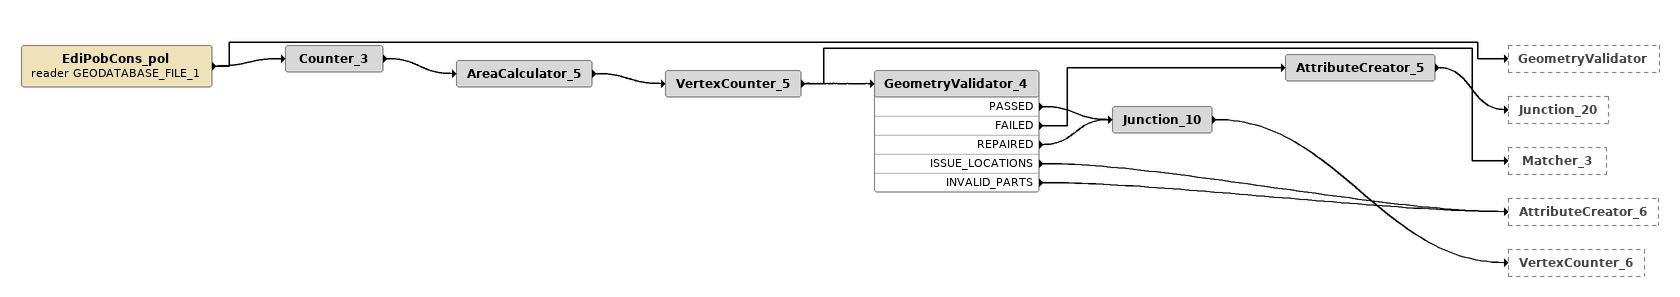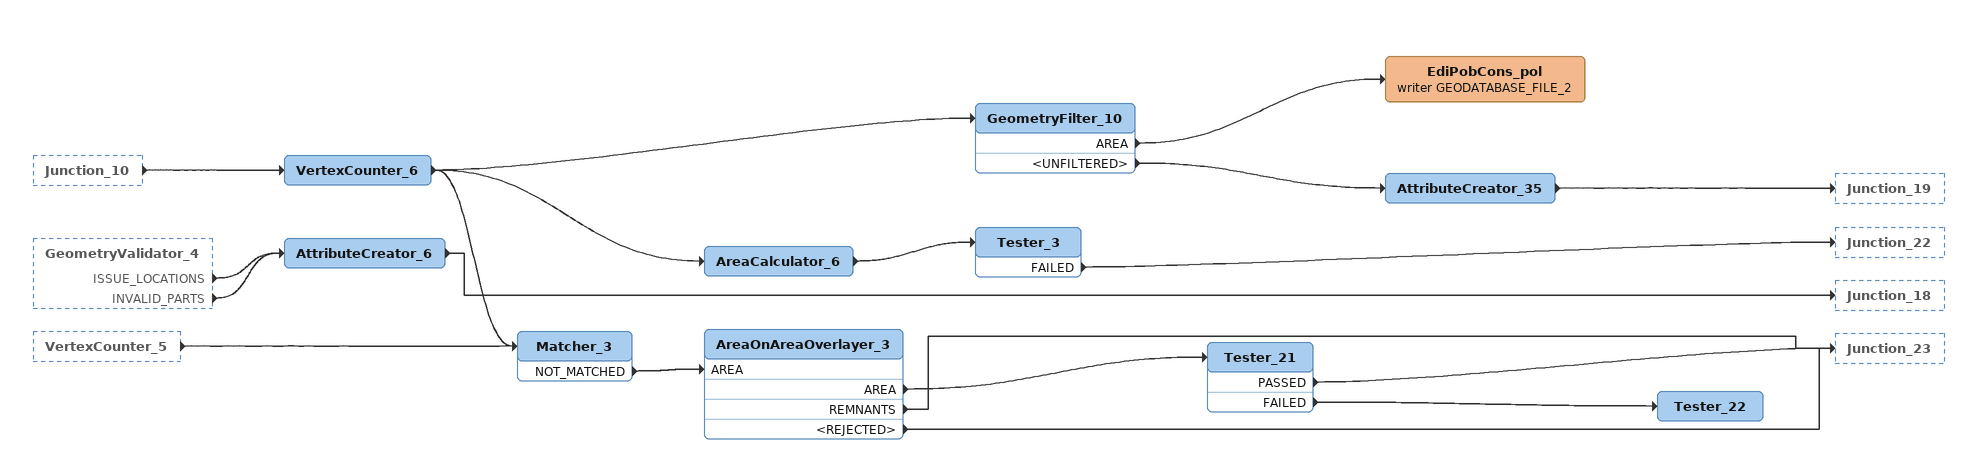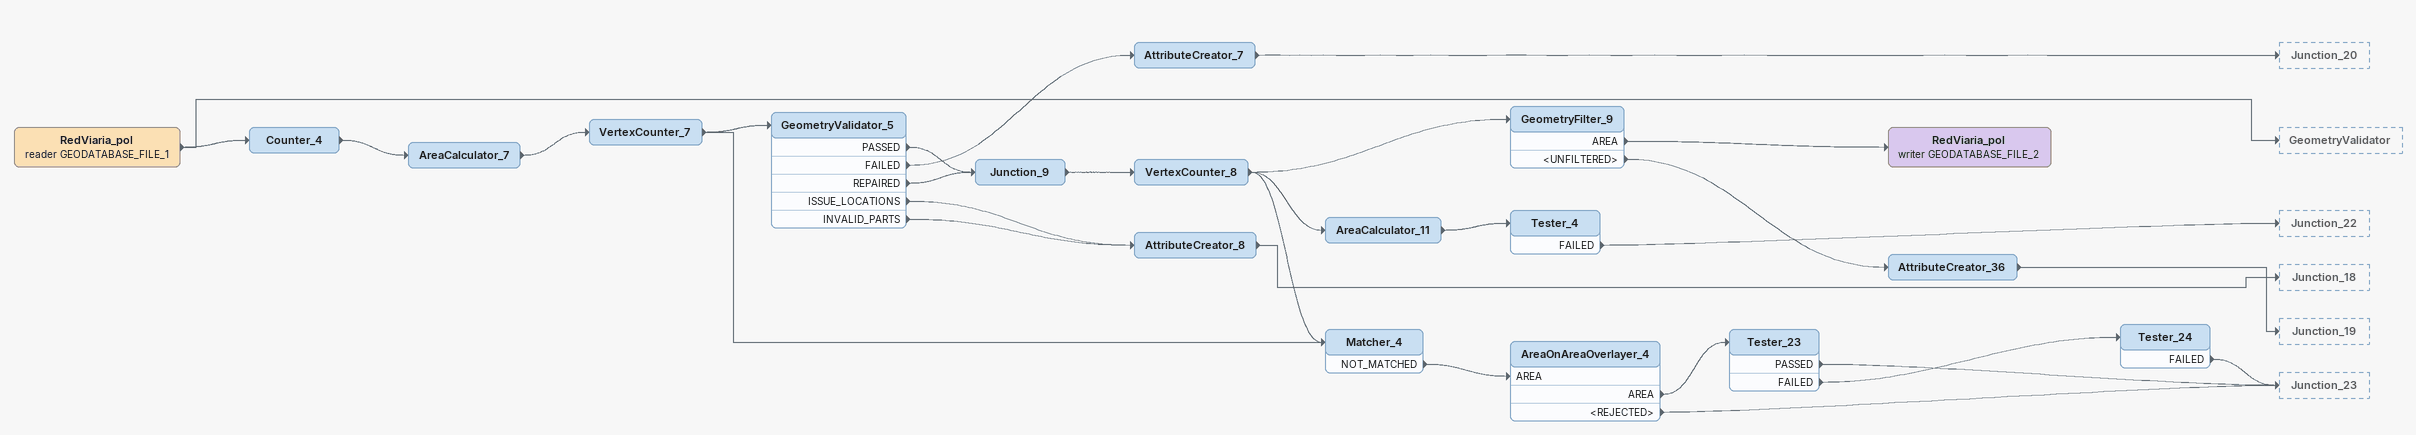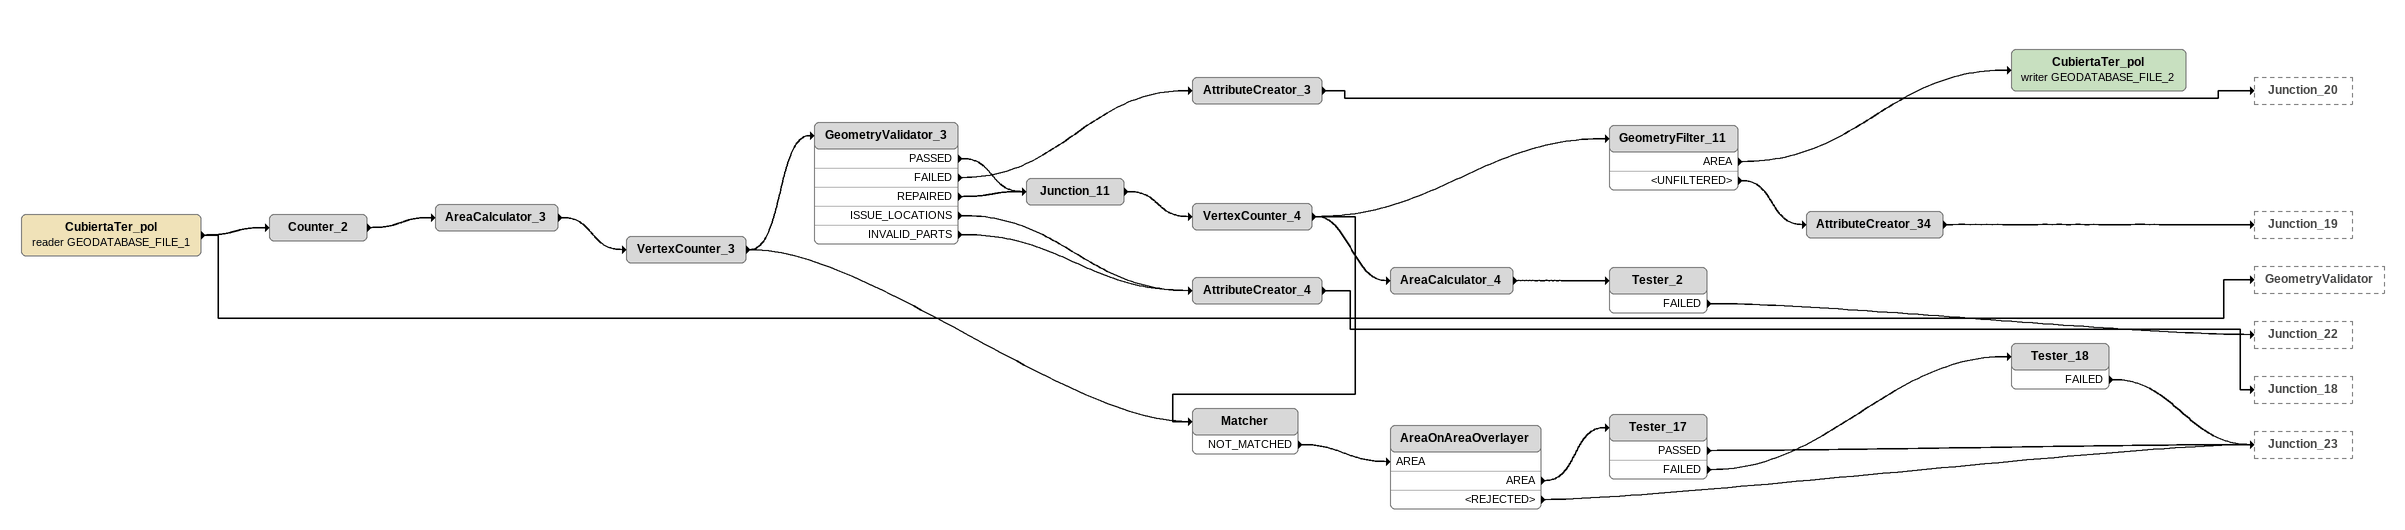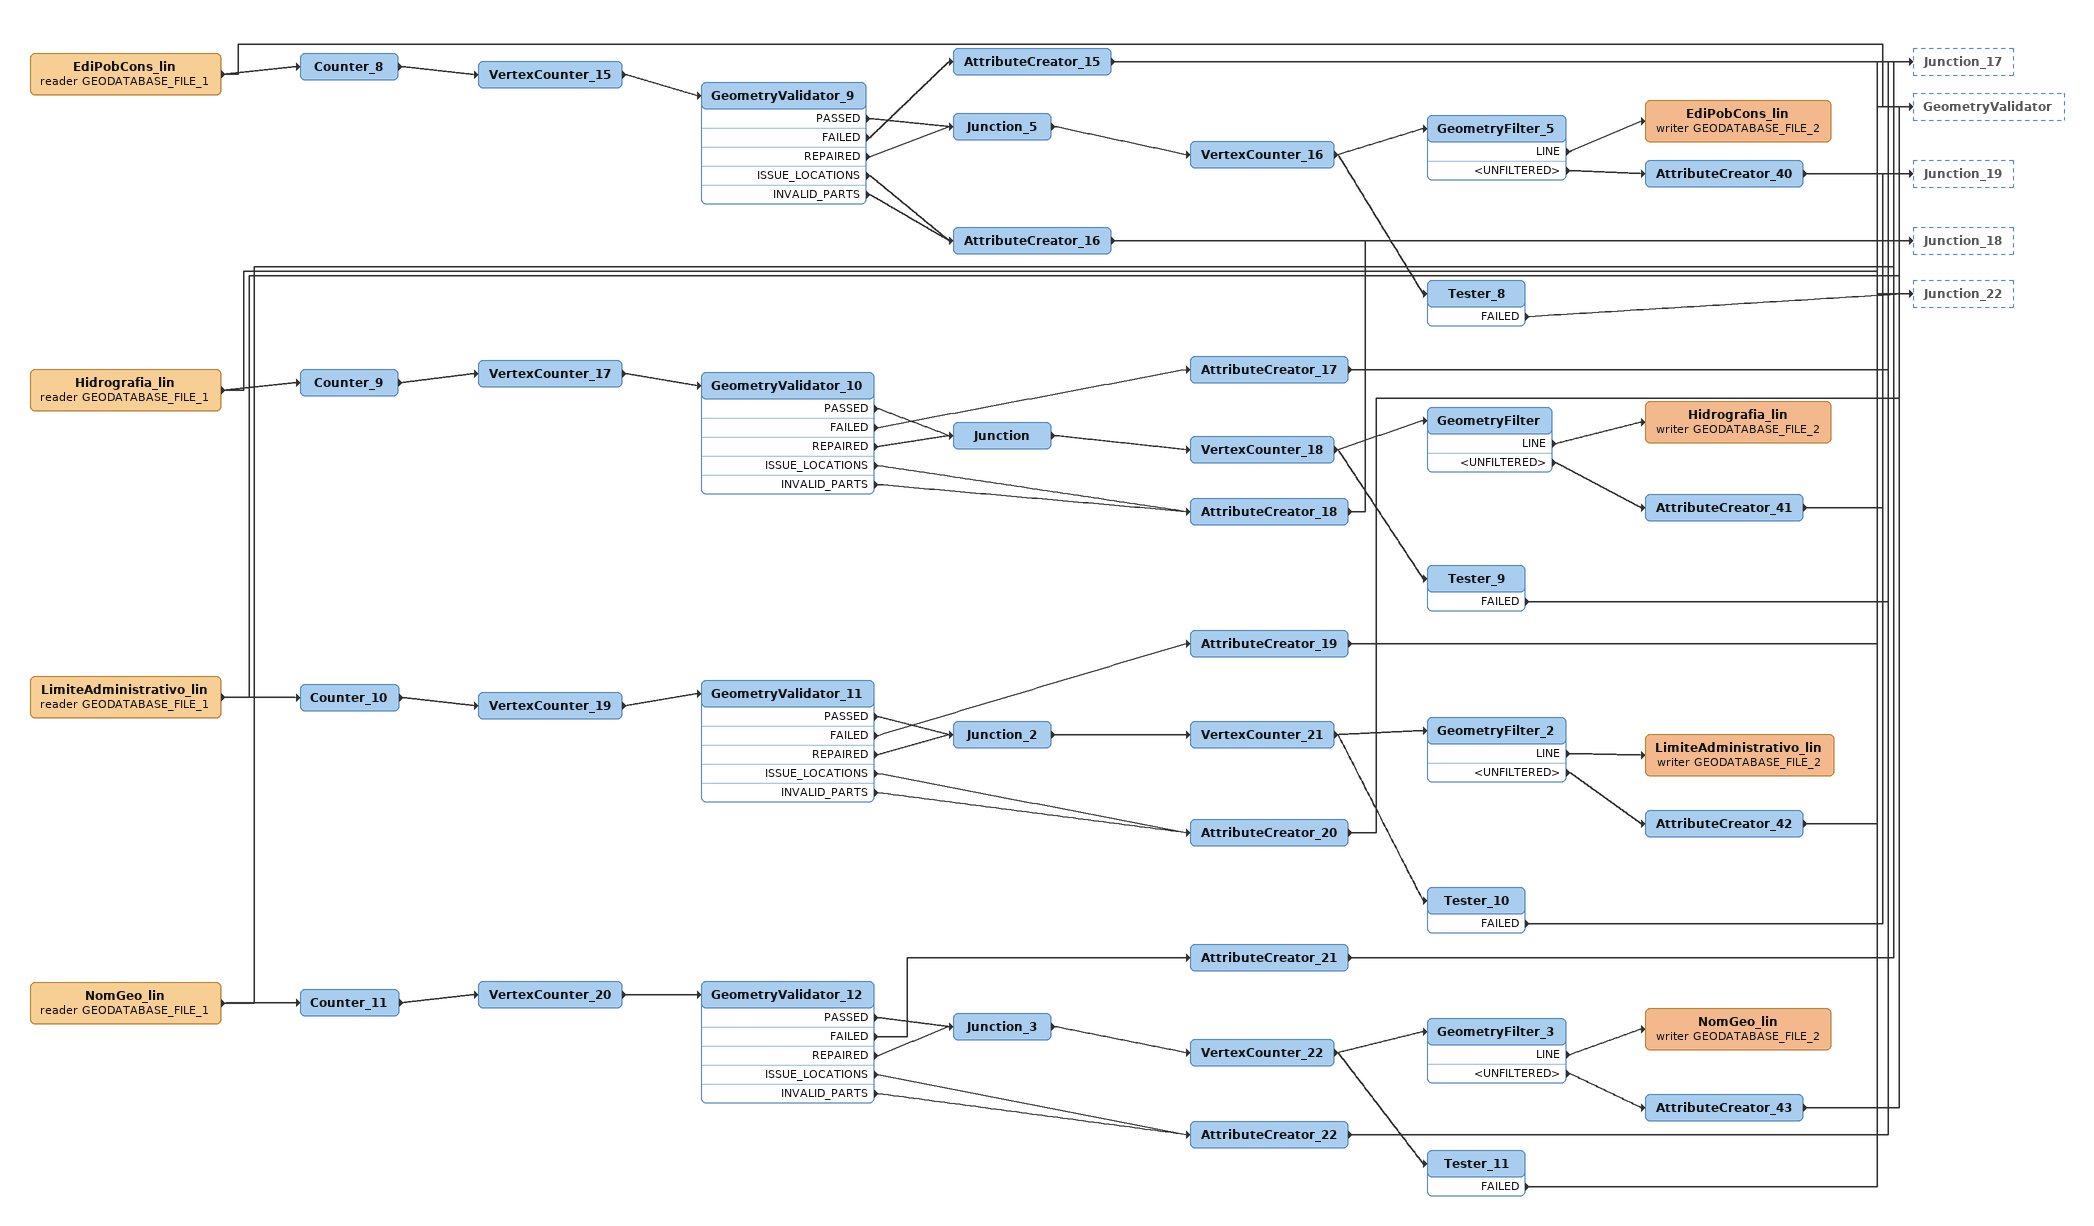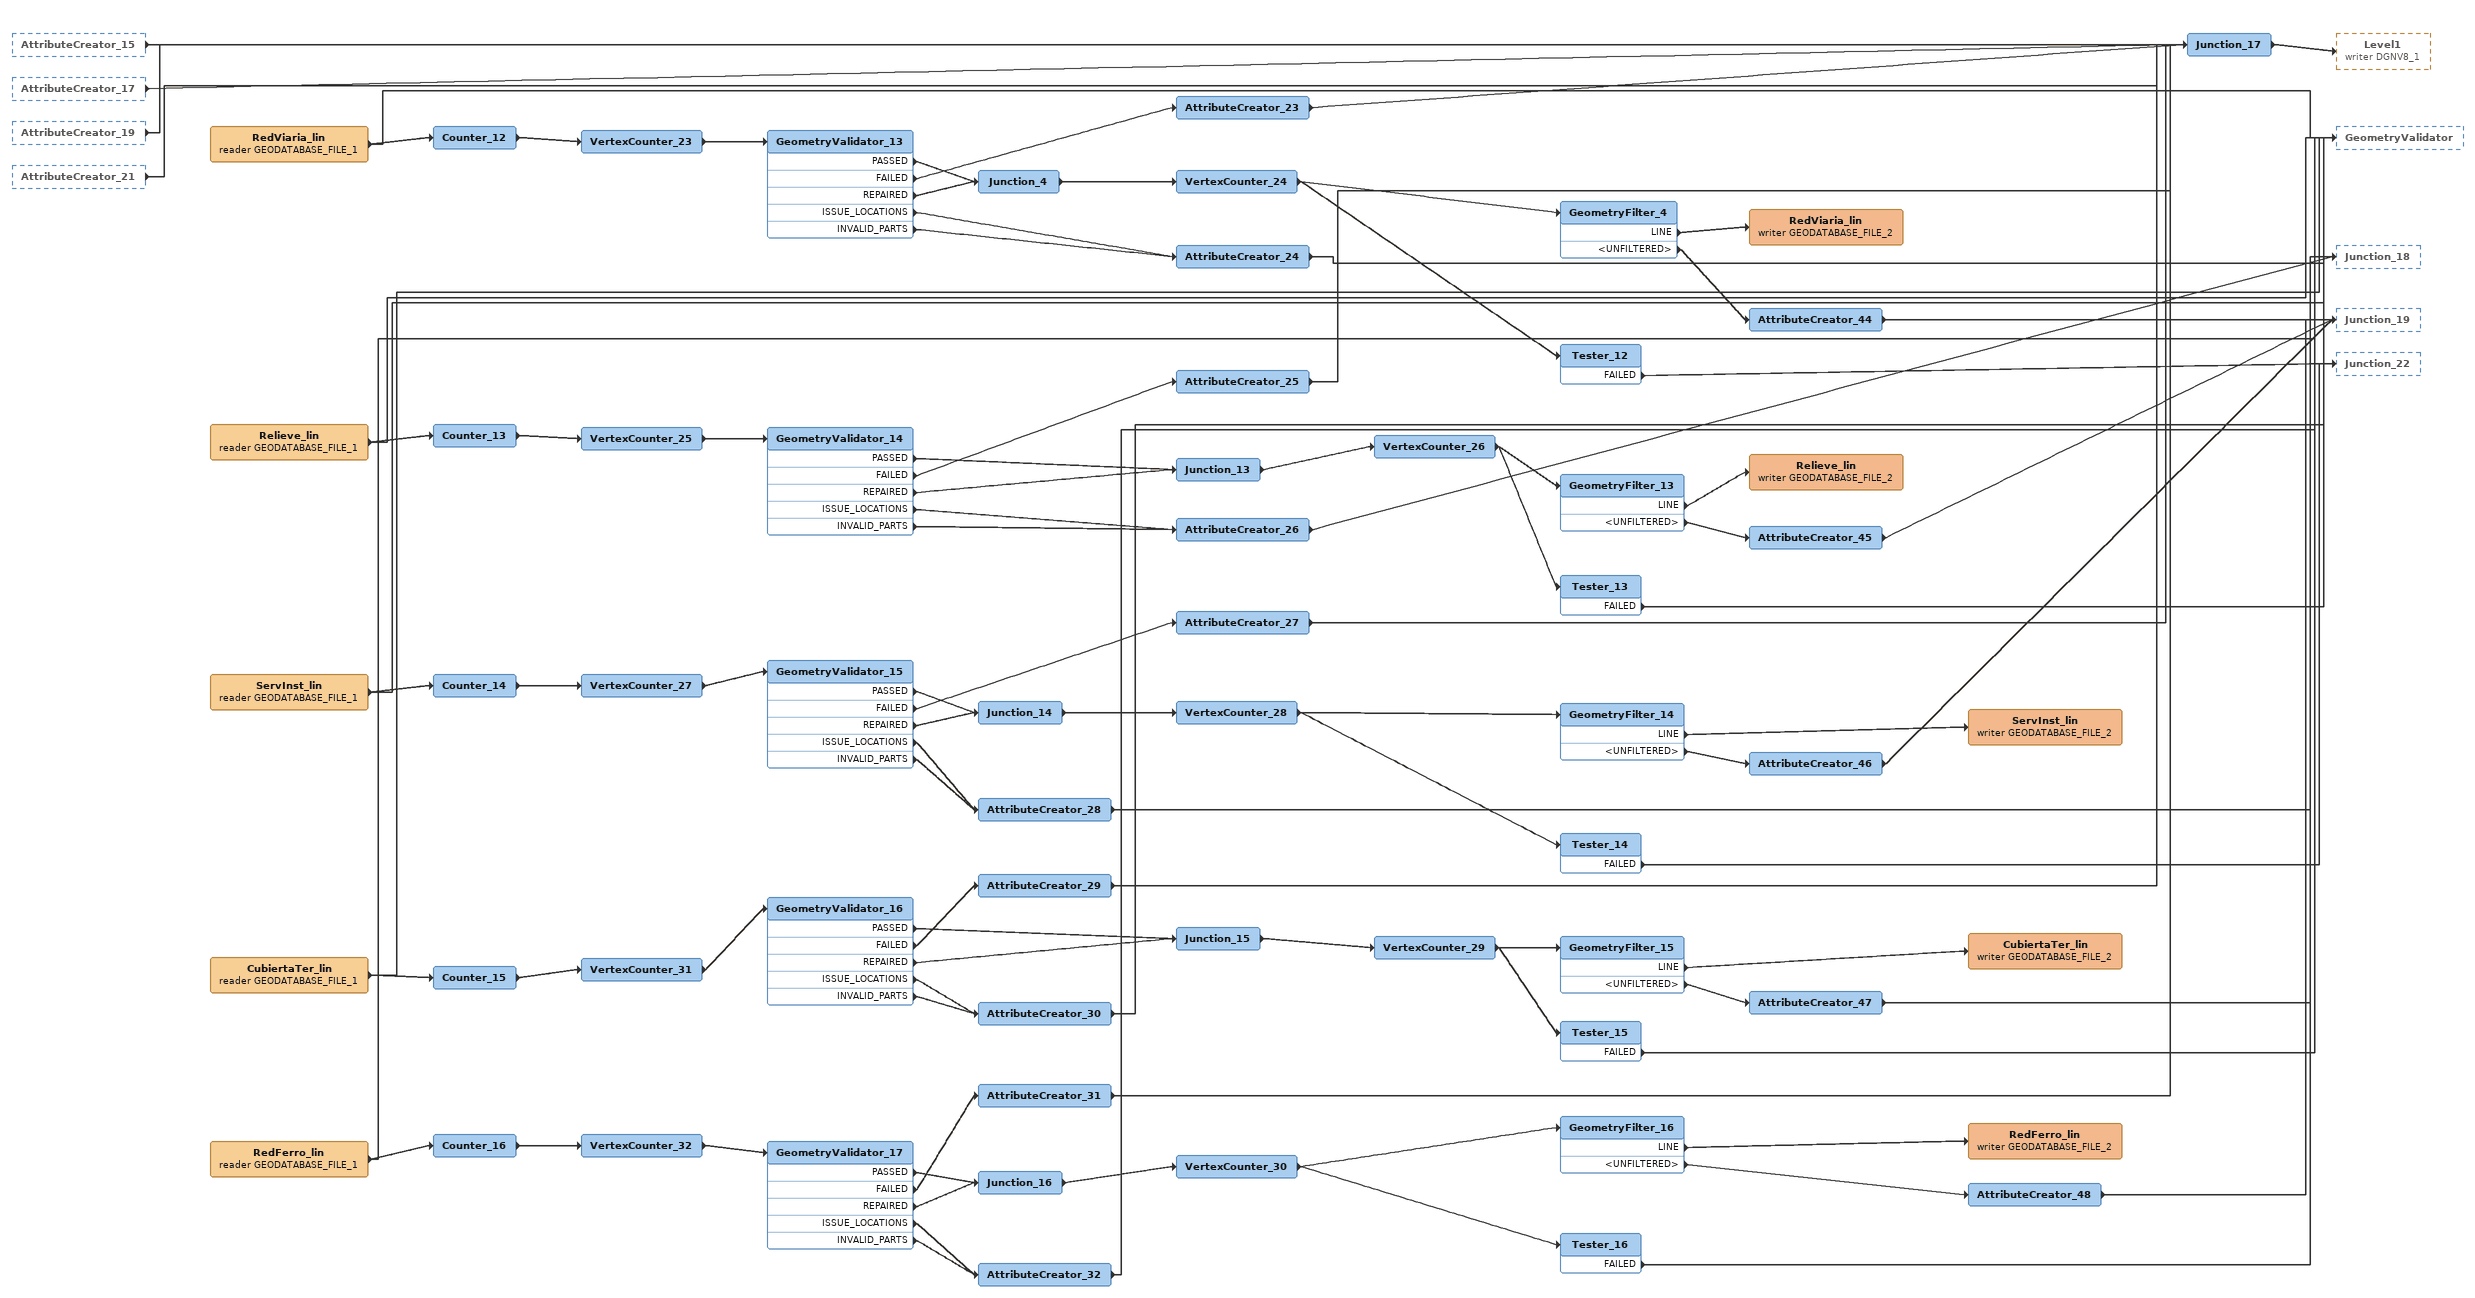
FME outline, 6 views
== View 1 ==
EdiPobCons_pol (reader GEODATABASE_FILE_1)
    -> Counter_3
    -> GeometryValidator
Counter_3
    -> AreaCalculator_5
AreaCalculator_5
    -> VertexCounter_5
VertexCounter_5
    -> GeometryValidator_4
    -> Matcher_3
GeometryValidator_4
    PASSED -> Junction_10
    FAILED -> AttributeCreator_5
    REPAIRED -> Junction_10
    ISSUE_LOCATIONS -> AttributeCreator_6
    INVALID_PARTS -> AttributeCreator_6
AttributeCreator_5
    -> Junction_20
Junction_10
    -> VertexCounter_6

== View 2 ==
Junction_10 [outside]
    -> VertexCounter_6
GeometryValidator_4 [outside]
    ISSUE_LOCATIONS -> AttributeCreator_6
    INVALID_PARTS -> AttributeCreator_6
VertexCounter_5 [outside]
    -> Matcher_3
VertexCounter_6
    -> AreaCalculator_6
    -> GeometryFilter_10
    -> Matcher_3
GeometryFilter_10
    AREA -> EdiPobCons_pol (writer GEODATABASE_FILE_2)
    <UNFILTERED> -> AttributeCreator_35
EdiPobCons_pol (writer GEODATABASE_FILE_2)
AttributeCreator_35
    -> Junction_19
AreaCalculator_6
    -> Tester_3
Tester_3
    FAILED -> Junction_22
Matcher_3
    NOT_MATCHED -> AreaOnAreaOverlayer_3 [AREA]
AreaOnAreaOverlayer_3
    AREA -> Tester_21
    REMNANTS -> Junction_23
    <REJECTED> -> Junction_23
Tester_21
    PASSED -> Junction_23
    FAILED -> Tester_22
Tester_22
AttributeCreator_6
    -> Junction_18

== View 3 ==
RedViaria_pol (reader GEODATABASE_FILE_1)
    -> Counter_4
    -> GeometryValidator
Counter_4
    -> AreaCalculator_7
AreaCalculator_7
    -> VertexCounter_7
VertexCounter_7
    -> GeometryValidator_5
    -> Matcher_4
GeometryValidator_5
    PASSED -> Junction_9
    FAILED -> AttributeCreator_7
    REPAIRED -> Junction_9
    ISSUE_LOCATIONS -> AttributeCreator_8
    INVALID_PARTS -> AttributeCreator_8
AttributeCreator_7
    -> Junction_20
Junction_9
    -> VertexCounter_8
VertexCounter_8
    -> GeometryFilter_9
    -> AreaCalculator_11
    -> Matcher_4
GeometryFilter_9
    AREA -> RedViaria_pol (writer GEODATABASE_FILE_2)
    <UNFILTERED> -> AttributeCreator_36
RedViaria_pol (writer GEODATABASE_FILE_2)
AttributeCreator_36
    -> Junction_19
AreaCalculator_11
    -> Tester_4
Tester_4
    FAILED -> Junction_22
Matcher_4
    NOT_MATCHED -> AreaOnAreaOverlayer_4 [AREA]
AreaOnAreaOverlayer_4
    AREA -> Tester_23
    <REJECTED> -> Junction_23
Tester_23
    PASSED -> Junction_23
    FAILED -> Tester_24
Tester_24
    FAILED -> Junction_23
AttributeCreator_8
    -> Junction_18

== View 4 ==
CubiertaTer_pol (reader GEODATABASE_FILE_1)
    -> Counter_2
    -> GeometryValidator
Counter_2
    -> AreaCalculator_3
AreaCalculator_3
    -> VertexCounter_3
VertexCounter_3
    -> GeometryValidator_3
    -> Matcher
GeometryValidator_3
    PASSED -> Junction_11
    FAILED -> AttributeCreator_3
    REPAIRED -> Junction_11
    ISSUE_LOCATIONS -> AttributeCreator_4
    INVALID_PARTS -> AttributeCreator_4
AttributeCreator_3
    -> Junction_20
Junction_11
    -> VertexCounter_4
VertexCounter_4
    -> GeometryFilter_11
    -> AreaCalculator_4
    -> Matcher
GeometryFilter_11
    AREA -> CubiertaTer_pol (writer GEODATABASE_FILE_2)
    <UNFILTERED> -> AttributeCreator_34
CubiertaTer_pol (writer GEODATABASE_FILE_2)
AttributeCreator_34
    -> Junction_19
AreaCalculator_4
    -> Tester_2
Tester_2
    FAILED -> Junction_22
Matcher
    NOT_MATCHED -> AreaOnAreaOverlayer [AREA]
AreaOnAreaOverlayer
    AREA -> Tester_17
    <REJECTED> -> Junction_23
Tester_17
    PASSED -> Junction_23
    FAILED -> Tester_18
Tester_18
    FAILED -> Junction_23
AttributeCreator_4
    -> Junction_18

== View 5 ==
EdiPobCons_lin (reader GEODATABASE_FILE_1)
    -> Counter_8
    -> GeometryValidator
Counter_8
    -> VertexCounter_15
VertexCounter_15
    -> GeometryValidator_9
GeometryValidator_9
    PASSED -> Junction_5
    FAILED -> AttributeCreator_15
    REPAIRED -> Junction_5
    ISSUE_LOCATIONS -> AttributeCreator_16
    INVALID_PARTS -> AttributeCreator_16
AttributeCreator_15
    -> Junction_17
Junction_5
    -> VertexCounter_16
VertexCounter_16
    -> Tester_8
    -> GeometryFilter_5
GeometryFilter_5
    LINE -> EdiPobCons_lin (writer GEODATABASE_FILE_2)
    <UNFILTERED> -> AttributeCreator_40
EdiPobCons_lin (writer GEODATABASE_FILE_2)
AttributeCreator_40
    -> Junction_19
Tester_8
    FAILED -> Junction_22
AttributeCreator_16
    -> Junction_18
Hidrografia_lin (reader GEODATABASE_FILE_1)
    -> Counter_9
    -> GeometryValidator
Counter_9
    -> VertexCounter_17
VertexCounter_17
    -> GeometryValidator_10
GeometryValidator_10
    PASSED -> Junction
    FAILED -> AttributeCreator_17
    REPAIRED -> Junction
    ISSUE_LOCATIONS -> AttributeCreator_18
    INVALID_PARTS -> AttributeCreator_18
AttributeCreator_17
    -> Junction_17
Junction
    -> VertexCounter_18
VertexCounter_18
    -> Tester_9
    -> GeometryFilter
GeometryFilter
    LINE -> Hidrografia_lin (writer GEODATABASE_FILE_2)
    <UNFILTERED> -> AttributeCreator_41
Hidrografia_lin (writer GEODATABASE_FILE_2)
AttributeCreator_41
    -> Junction_19
Tester_9
    FAILED -> Junction_22
AttributeCreator_18
    -> Junction_18
LimiteAdministrativo_lin (reader GEODATABASE_FILE_1)
    -> Counter_10
    -> GeometryValidator
Counter_10
    -> VertexCounter_19
VertexCounter_19
    -> GeometryValidator_11
GeometryValidator_11
    PASSED -> Junction_2
    FAILED -> AttributeCreator_19
    REPAIRED -> Junction_2
    ISSUE_LOCATIONS -> AttributeCreator_20
    INVALID_PARTS -> AttributeCreator_20
AttributeCreator_19
    -> Junction_17
Junction_2
    -> VertexCounter_21
VertexCounter_21
    -> GeometryFilter_2
    -> Tester_10
GeometryFilter_2
    LINE -> LimiteAdministrativo_lin (writer GEODATABASE_FILE_2)
    <UNFILTERED> -> AttributeCreator_42
LimiteAdministrativo_lin (writer GEODATABASE_FILE_2)
AttributeCreator_42
    -> Junction_19
Tester_10
    FAILED -> Junction_22
AttributeCreator_20
    -> Junction_18
NomGeo_lin (reader GEODATABASE_FILE_1)
    -> Counter_11
    -> GeometryValidator
Counter_11
    -> VertexCounter_20
VertexCounter_20
    -> GeometryValidator_12
GeometryValidator_12
    PASSED -> Junction_3
    FAILED -> AttributeCreator_21
    REPAIRED -> Junction_3
    ISSUE_LOCATIONS -> AttributeCreator_22
    INVALID_PARTS -> AttributeCreator_22
AttributeCreator_21
    -> Junction_17
Junction_3
    -> VertexCounter_22
VertexCounter_22
    -> GeometryFilter_3
    -> Tester_11
GeometryFilter_3
    LINE -> NomGeo_lin (writer GEODATABASE_FILE_2)
    <UNFILTERED> -> AttributeCreator_43
NomGeo_lin (writer GEODATABASE_FILE_2)
AttributeCreator_43
    -> Junction_19
Tester_11
    FAILED -> Junction_22
AttributeCreator_22
    -> Junction_18

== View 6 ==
AttributeCreator_15 [outside]
    -> Junction_17
AttributeCreator_17 [outside]
    -> Junction_17
AttributeCreator_19 [outside]
    -> Junction_17
AttributeCreator_21 [outside]
    -> Junction_17
RedViaria_lin (reader GEODATABASE_FILE_1)
    -> Counter_12
    -> GeometryValidator
Counter_12
    -> VertexCounter_23
VertexCounter_23
    -> GeometryValidator_13
GeometryValidator_13
    PASSED -> Junction_4
    FAILED -> AttributeCreator_23
    REPAIRED -> Junction_4
    ISSUE_LOCATIONS -> AttributeCreator_24
    INVALID_PARTS -> AttributeCreator_24
AttributeCreator_23
    -> Junction_17
Junction_4
    -> VertexCounter_24
VertexCounter_24
    -> GeometryFilter_4
    -> Tester_12
GeometryFilter_4
    LINE -> RedViaria_lin (writer GEODATABASE_FILE_2)
    <UNFILTERED> -> AttributeCreator_44
RedViaria_lin (writer GEODATABASE_FILE_2)
AttributeCreator_44
    -> Junction_19
Tester_12
    FAILED -> Junction_22
AttributeCreator_24
    -> Junction_18
Relieve_lin (reader GEODATABASE_FILE_1)
    -> Counter_13
    -> GeometryValidator
Counter_13
    -> VertexCounter_25
VertexCounter_25
    -> GeometryValidator_14
GeometryValidator_14
    PASSED -> Junction_13
    FAILED -> AttributeCreator_25
    REPAIRED -> Junction_13
    ISSUE_LOCATIONS -> AttributeCreator_26
    INVALID_PARTS -> AttributeCreator_26
AttributeCreator_25
    -> Junction_17
Junction_13
    -> VertexCounter_26
VertexCounter_26
    -> GeometryFilter_13
    -> Tester_13
GeometryFilter_13
    LINE -> Relieve_lin (writer GEODATABASE_FILE_2)
    <UNFILTERED> -> AttributeCreator_45
Relieve_lin (writer GEODATABASE_FILE_2)
AttributeCreator_45
    -> Junction_19
Tester_13
    FAILED -> Junction_22
AttributeCreator_26
    -> Junction_18
ServInst_lin (reader GEODATABASE_FILE_1)
    -> Counter_14
    -> GeometryValidator
Counter_14
    -> VertexCounter_27
VertexCounter_27
    -> GeometryValidator_15
GeometryValidator_15
    PASSED -> Junction_14
    FAILED -> AttributeCreator_27
    REPAIRED -> Junction_14
    ISSUE_LOCATIONS -> AttributeCreator_28
    INVALID_PARTS -> AttributeCreator_28
AttributeCreator_27
    -> Junction_17
Junction_14
    -> VertexCounter_28
VertexCounter_28
    -> GeometryFilter_14
    -> Tester_14
GeometryFilter_14
    LINE -> ServInst_lin (writer GEODATABASE_FILE_2)
    <UNFILTERED> -> AttributeCreator_46
ServInst_lin (writer GEODATABASE_FILE_2)
AttributeCreator_46
    -> Junction_19
Tester_14
    FAILED -> Junction_22
AttributeCreator_28
    -> Junction_18
CubiertaTer_lin (reader GEODATABASE_FILE_1)
    -> Counter_15
    -> GeometryValidator
Counter_15
    -> VertexCounter_31
VertexCounter_31
    -> GeometryValidator_16
GeometryValidator_16
    PASSED -> Junction_15
    FAILED -> AttributeCreator_29
    REPAIRED -> Junction_15
    ISSUE_LOCATIONS -> AttributeCreator_30
    INVALID_PARTS -> AttributeCreator_30
AttributeCreator_29
    -> Junction_17
Junction_15
    -> VertexCounter_29
VertexCounter_29
    -> GeometryFilter_15
    -> Tester_15
GeometryFilter_15
    LINE -> CubiertaTer_lin (writer GEODATABASE_FILE_2)
    <UNFILTERED> -> AttributeCreator_47
CubiertaTer_lin (writer GEODATABASE_FILE_2)
AttributeCreator_47
    -> Junction_19
Tester_15
    FAILED -> Junction_22
AttributeCreator_30
    -> Junction_18
RedFerro_lin (reader GEODATABASE_FILE_1)
    -> Counter_16
    -> GeometryValidator
Counter_16
    -> VertexCounter_32
VertexCounter_32
    -> GeometryValidator_17
GeometryValidator_17
    PASSED -> Junction_16
    FAILED -> AttributeCreator_31
    REPAIRED -> Junction_16
    ISSUE_LOCATIONS -> AttributeCreator_32
    INVALID_PARTS -> AttributeCreator_32
AttributeCreator_31
    -> Junction_17
Junction_17
    -> Level1 (writer DGNV8_1)
Junction_16
    -> VertexCounter_30
VertexCounter_30
    -> GeometryFilter_16
    -> Tester_16
GeometryFilter_16
    LINE -> RedFerro_lin (writer GEODATABASE_FILE_2)
    <UNFILTERED> -> AttributeCreator_48
RedFerro_lin (writer GEODATABASE_FILE_2)
AttributeCreator_48
    -> Junction_19
Tester_16
    FAILED -> Junction_22
AttributeCreator_32
    -> Junction_18
